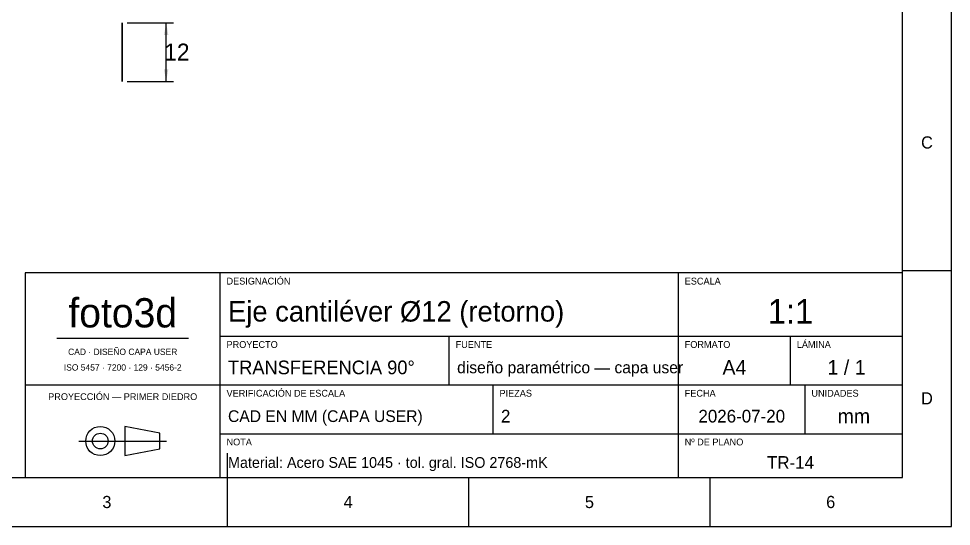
# Model space of a CAD drawing. Extents: x 0 to 297, y 0 to 210.
# Drawn here: x 105.6 to 297, y 0 to 104.1 of the extents above; entities that cross this region are included whole.
import ezdxf
from ezdxf.enums import TextEntityAlignment as Align

# ---------------------------------------------------------------- set-up
doc = ezdxf.new("R2010")
doc.units = 0
for name, color, linetype in [('COTAS', 7, 'CONTINUOUS'), ('FINA', 7, 'CONTINUOUS'), ('NORMA', 7, 'CONTINUOUS'), ('TEXTO', 7, 'CONTINUOUS'), ('VISIBLE', 7, 'CONTINUOUS')]:
    doc.layers.add(name, color=color, linetype=linetype)

msp = doc.modelspace()

# ---------------------------------------------------------------- linework, layer by layer
at = {"layer": 'COTAS'}
for p, q in [((127.9103, 103.2749), (137.4103, 103.2749)), ((135.9103, 91.2749), (135.9103, 103.2749)), ((127.9103, 91.2749), (137.4103, 91.2749))]:
    msp.add_line(p, q, dxfattribs=at)
for points in [[(135.9103, 103.2749), (136.3603, 100.7749), (135.4603, 100.7749)], [(135.9103, 91.2749), (136.3603, 93.7749), (135.4603, 93.7749)]]:
    msp.add_solid(points, dxfattribs=at)
at = {"layer": 'FINA'}
for p, q in [((297, 0), (297, 210)), ((287, 52.5), (297, 52.5)), ((113.5, 38.6), (140.5, 38.6)), ((147, 39), (241, 39)), ((194, 29), (194, 39)), ((241, 39), (287, 39)), ((264, 29), (264, 39)), ((107, 29), (147, 29)), ((147, 29), (241, 29)), ((203, 19), (203, 29)), ((241, 29), (287, 29)), ((267, 19), (267, 29)), ((118.03, 17.5), (135.97, 17.5)), ((147, 19), (241, 19)), ((241, 19), (287, 19)), ((148.5, 0), (148.5, 10)), ((198, 0), (198, 10)), ((247.5, 0), (247.5, 10)), ((0, 0), (297, 0))]:
    msp.add_line(p, q, dxfattribs=at)
at = {"layer": 'NORMA'}
for p, q in [((287, 10), (287, 200)), ((287, 52), (107, 52)), ((107, 52), (107, 10)), ((147, 10), (147, 52)), ((241, 10), (241, 52)), ((287, 10), (287, 52)), ((148.5, 0), (148.5, 15)), ((20, 10), (287, 10)), ((107, 10), (287, 10))]:
    msp.add_line(p, q, dxfattribs=at)
at = {"layer": 'TEXTO'}
for p, q in [((134.59, 19.11), (127.46, 20.49)), ((127.46, 20.49), (127.46, 14.51)), ((134.59, 15.89), (134.59, 19.11)), ((127.46, 14.51), (134.59, 15.89))]:
    msp.add_line(p, q, dxfattribs=at)
for radius in [2.99, 1.61]:
    msp.add_circle((122.4, 17.5), radius, dxfattribs=at)
at = {"layer": 'VISIBLE'}
for p, q in [((126.9103, 103.2749), (126.9103, 103.2748)), ((126.9103, 103.2236), (126.9103, 103.2749)), ((126.9103, 103.2748), (126.9103, 103.2235)), ((126.9103, 103.2235), (126.9103, 103.2236)), ((126.9103, 103.2235), (126.9103, 103.2233)), ((126.9103, 103.0706), (126.9103, 103.2235)), ((126.9103, 103.2233), (126.9103, 103.0704)), ((126.9103, 103.0704), (126.9103, 103.0706)), ((126.9103, 103.0704), (126.9103, 103.0701)), ((126.9103, 102.8184), (126.9103, 103.0704)), ((126.9103, 103.0701), (126.9103, 102.8181)), ((126.9103, 102.8181), (126.9103, 102.8184)), ((126.9103, 102.8181), (126.9103, 102.8177)), ((126.9103, 102.4714), (126.9103, 102.8181)), ((126.9103, 102.8177), (126.9103, 102.471)), ((126.9103, 102.471), (126.9103, 102.4714)), ((126.9103, 102.471), (126.9103, 102.4705)), ((126.9103, 102.0355), (126.9103, 102.471)), ((126.9103, 102.4705), (126.9103, 102.035)), ((126.9103, 102.035), (126.9103, 102.0355)), ((126.9103, 102.035), (126.9103, 102.0343)), ((126.9103, 101.5181), (126.9103, 102.035)), ((126.9103, 102.0343), (126.9103, 101.5175)), ((126.9103, 101.5175), (126.9103, 101.5181)), ((126.9103, 101.5175), (126.9103, 101.5168)), ((126.9103, 100.9281), (126.9103, 101.5175)), ((126.9103, 101.5168), (126.9103, 100.9274)), ((126.9103, 100.9274), (126.9103, 100.9281)), ((126.9103, 100.9274), (126.9103, 100.9266)), ((126.9103, 100.2757), (126.9103, 100.9274)), ((126.9103, 100.9266), (126.9103, 100.2749)), ((126.9103, 100.2749), (126.9103, 100.2757)), ((126.9103, 100.2749), (126.9103, 100.274)), ((126.9103, 100.274), (126.9103, 100.2749)), ((126.9103, 100.274), (126.9103, 99.571)), ((126.9103, 99.571), (126.9103, 100.274)), ((126.9103, 99.571), (126.9103, 99.5701)), ((126.9103, 98.8278), (126.9103, 99.571)), ((126.9103, 99.5701), (126.9103, 98.8278)), ((126.9103, 98.8278), (126.9103, 98.8268)), ((126.9103, 98.058), (126.9103, 98.8278)), ((126.9103, 98.8268), (126.9103, 98.058)), ((126.9103, 98.058), (126.9103, 98.0571)), ((126.9103, 97.2749), (126.9103, 98.058)), ((126.9103, 98.0571), (126.9103, 97.2749)), ((126.9103, 96.4917), (126.9103, 97.2749)), ((126.9103, 97.2749), (126.9103, 97.2739)), ((126.9103, 97.2739), (126.9103, 96.4917)), ((126.9103, 95.7219), (126.9103, 96.4917)), ((126.9103, 96.4917), (126.9103, 96.4908)), ((126.9103, 96.4908), (126.9103, 95.7219)), ((126.9103, 94.9788), (126.9103, 95.7219)), ((126.9103, 95.7219), (126.9103, 95.721)), ((126.9103, 95.721), (126.9103, 94.9788)), ((126.9103, 94.2749), (126.9103, 94.9788)), ((126.9103, 94.9788), (126.9103, 94.9779)), ((126.9103, 94.9779), (126.9103, 94.2749)), ((126.9103, 93.6231), (126.9103, 94.2749)), ((126.9103, 94.2749), (126.9103, 94.2741)), ((126.9103, 94.2741), (126.9103, 93.6223)), ((126.9103, 93.6223), (126.9103, 93.6231)), ((126.9103, 93.0329), (126.9103, 93.6223)), ((126.9103, 93.6223), (126.9103, 93.6216)), ((126.9103, 93.6216), (126.9103, 93.0322)), ((126.9103, 93.0322), (126.9103, 93.0329)), ((126.9103, 92.5154), (126.9103, 93.0322)), ((126.9103, 93.0322), (126.9103, 93.0316)), ((126.9103, 93.0316), (126.9103, 92.5147)), ((126.9103, 92.5147), (126.9103, 92.5154)), ((126.9103, 92.0792), (126.9103, 92.5147)), ((126.9103, 92.5147), (126.9103, 92.5142)), ((126.9103, 92.5142), (126.9103, 92.0787)), ((126.9103, 92.0787), (126.9103, 92.0792)), ((126.9103, 91.732), (126.9103, 92.0787)), ((126.9103, 92.0787), (126.9103, 92.0783)), ((126.9103, 92.0783), (126.9103, 91.7316)), ((126.9103, 91.7316), (126.9103, 91.732)), ((126.9103, 91.4796), (126.9103, 91.7316)), ((126.9103, 91.7316), (126.9103, 91.7313)), ((126.9103, 91.7313), (126.9103, 91.4793)), ((126.9103, 91.4793), (126.9103, 91.4796)), ((126.9103, 91.3264), (126.9103, 91.4793)), ((126.9103, 91.4793), (126.9103, 91.4791)), ((126.9103, 91.4791), (126.9103, 91.3262)), ((126.9103, 91.3262), (126.9103, 91.3264)), ((126.9103, 91.2749), (126.9103, 91.3262)), ((126.9103, 91.3262), (126.9103, 91.3261)), ((126.9103, 91.3261), (126.9103, 91.2749)), ((126.9103, 91.2749), (126.9103, 91.2749))]:
    msp.add_line(p, q, dxfattribs=at)

# ---------------------------------------------------------------- texts
at = {"layer": 'COTAS'}
msp.add_text('12', height=3.5, dxfattribs=at).set_placement((138.1103, 97.2749), align=Align.MIDDLE_CENTER)
at = {"layer": 'TEXTO'}
for s, height, p in [('C', 2.5, (292, 78.75)), ('foto3d', 6, (127, 43.8)), ('1:1', 5, (264, 44.1)), ('CAD · DISEÑO CAPA USER', 1.3, (127, 35.8)), ('ISO 5457 · 7200 · 129 · 5456-2', 1.3, (127, 32.6)), ('A4', 3, (252.5, 32.6)), ('1 / 1', 3, (275.5, 32.6)), ('PROYECCIÓN — PRIMER DIEDRO', 1.4, (127, 26.6)), ('D', 2.5, (292, 26.25)), ('2026-07-20', 2.6, (254, 22.6)), ('mm', 3, (277, 22.6)), ('TR-14', 2.6, (264, 13.1)), ('3', 2.5, (123.75, 5)), ('4', 2.5, (173.25, 5)), ('5', 2.5, (222.75, 5)), ('6', 2.5, (272.25, 5))]:
    msp.add_text(s, height=height, dxfattribs=at).set_placement(p, align=Align.MIDDLE_CENTER)
for s, p in [('DESIGNACIÓN', (148.3, 49.6)), ('ESCALA', (242.3, 49.6)), ('LÁMINA', (265.3, 36.6)), ('PROYECTO', (148.3, 36.6)), ('FUENTE', (195.3, 36.6)), ('FORMATO', (242.3, 36.6)), ('VERIFICACIÓN DE ESCALA', (148.3, 26.6)), ('PIEZAS', (204.3, 26.6)), ('FECHA', (242.3, 26.6)), ('UNIDADES', (268.3, 26.6)), ('NOTA', (148.3, 16.6)), ('Nº DE PLANO', (242.3, 16.6))]:
    msp.add_text(s, height=1.4, dxfattribs=at).set_placement(p)
for s, height, p in [('Eje cantiléver Ø12 (retorno)', 4.2, (148.6, 44.1)), ('TRANSFERENCIA 90°', 2.8, (148.6, 32.6)), ('diseño paramétrico — capa user', 2.4, (195.6, 32.6)), ('CAD EN MM (CAPA USER)', 2.4, (148.6, 22.6)), ('2', 2.6, (204.6, 22.6)), ('Material: Acero SAE 1045 · tol. gral. ISO 2768-mK', 2.2, (148.6, 13.1))]:
    msp.add_text(s, height=height, dxfattribs=at).set_placement(p, align=Align.MIDDLE_LEFT)

doc.saveas('drawing.dxf')
